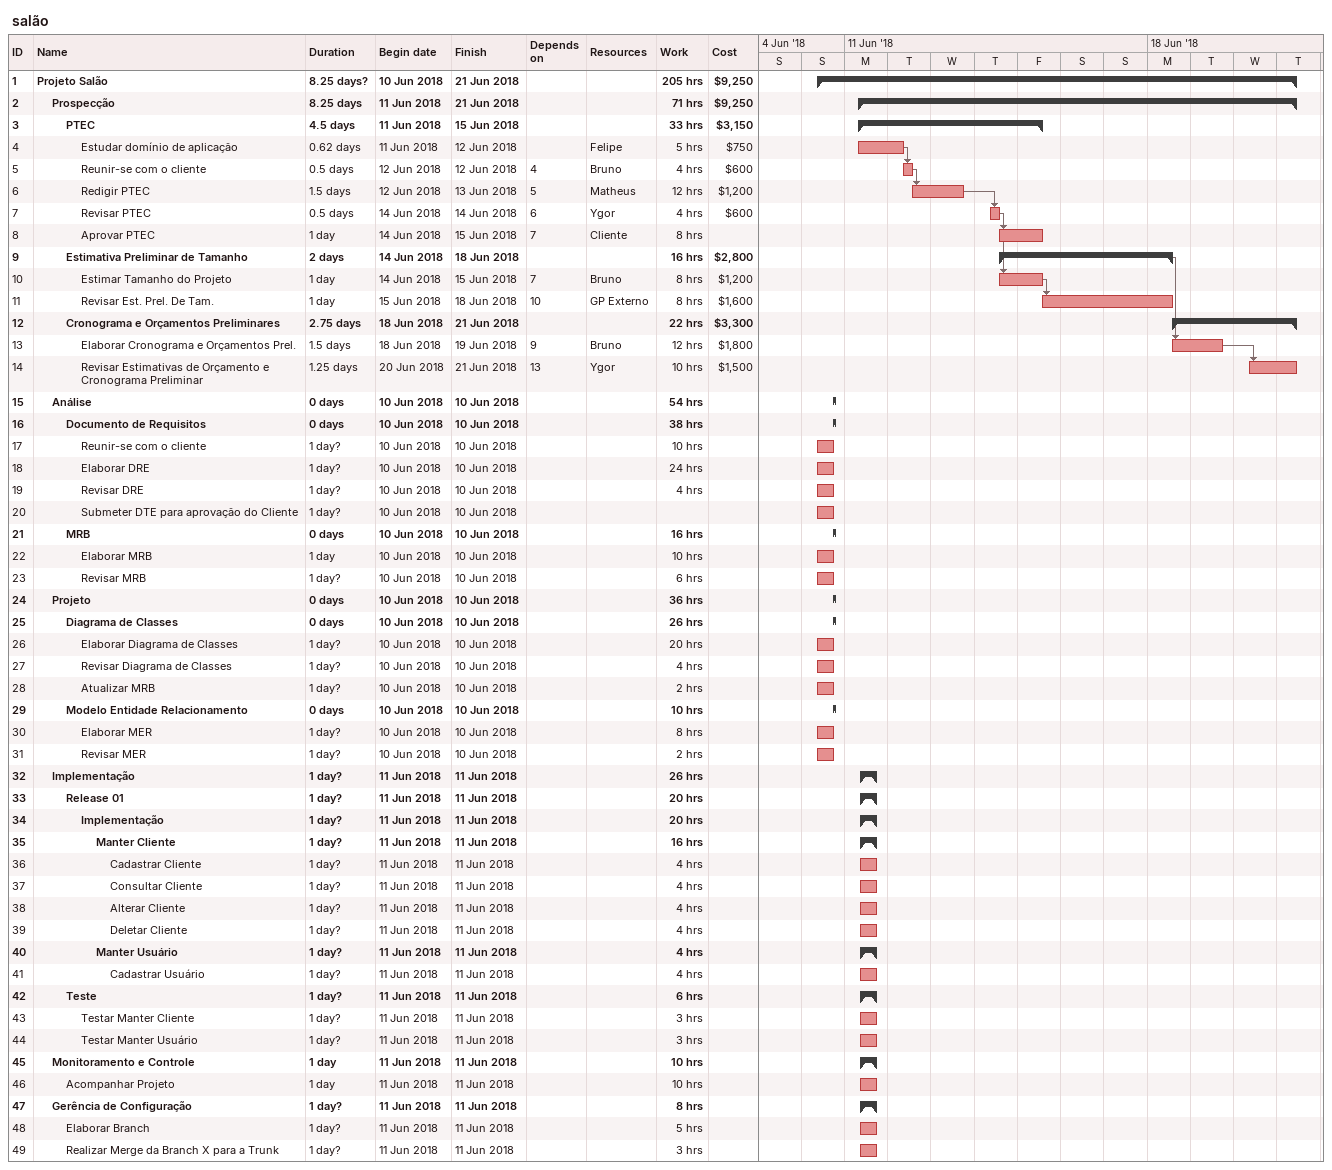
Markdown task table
salão

| ID | Level | Task | Duration | Start | Finish | Predecessors | Resources | Work (h) | Cost ($) |
|---|---|---|---|---|---|---|---|---|---|
| 1 | 1 | **Projeto Salão** | 8.25d? | 2018-06-10 | 2018-06-21 |  |  | 205 | 9250 |
| 2 | 2 | **Prospecção** | 8.25d | 2018-06-11 | 2018-06-21 |  |  | 71 | 9250 |
| 3 | 3 | **PTEC** | 4.5d | 2018-06-11 | 2018-06-15 |  |  | 33 | 3150 |
| 4 | 4 | Estudar domínio de aplicação | 0.62d | 2018-06-11 | 2018-06-12 |  | Felipe | 5 | 750 |
| 5 | 4 | Reunir-se com o cliente | 0.5d | 2018-06-12 | 2018-06-12 | 4 | Bruno | 4 | 600 |
| 6 | 4 | Redigir PTEC | 1.5d | 2018-06-12 | 2018-06-13 | 5 | Matheus | 12 | 1200 |
| 7 | 4 | Revisar PTEC | 0.5d | 2018-06-14 | 2018-06-14 | 6 | Ygor | 4 | 600 |
| 8 | 4 | Aprovar PTEC | 1d | 2018-06-14 | 2018-06-15 | 7 | Cliente | 8 |  |
| 9 | 3 | **Estimativa Preliminar de Tamanho** | 2d | 2018-06-14 | 2018-06-18 |  |  | 16 | 2800 |
| 10 | 4 | Estimar Tamanho do Projeto | 1d | 2018-06-14 | 2018-06-15 | 7 | Bruno | 8 | 1200 |
| 11 | 4 | Revisar Est. Prel. De Tam. | 1d | 2018-06-15 | 2018-06-18 | 10 | GP Externo | 8 | 1600 |
| 12 | 3 | **Cronograma e Orçamentos Preliminares** | 2.75d | 2018-06-18 | 2018-06-21 |  |  | 22 | 3300 |
| 13 | 4 | Elaborar Cronograma e Orçamentos Prel. | 1.5d | 2018-06-18 | 2018-06-19 | 9 | Bruno | 12 | 1800 |
| 14 | 4 | Revisar Estimativas de Orçamento e Cronograma Preliminar | 1.25d | 2018-06-20 | 2018-06-21 | 13 | Ygor | 10 | 1500 |
| 15 | 2 | **Análise** | 0d | 2018-06-10 | 2018-06-10 |  |  | 54 |  |
| 16 | 3 | **Documento de Requisitos** | 0d | 2018-06-10 | 2018-06-10 |  |  | 38 |  |
| 17 | 4 | Reunir-se com o cliente | 1d? | 2018-06-10 | 2018-06-10 |  |  | 10 |  |
| 18 | 4 | Elaborar DRE | 1d? | 2018-06-10 | 2018-06-10 |  |  | 24 |  |
| 19 | 4 | Revisar DRE | 1d? | 2018-06-10 | 2018-06-10 |  |  | 4 |  |
| 20 | 4 | Submeter DTE para aprovação do Cliente | 1d? | 2018-06-10 | 2018-06-10 |  |  |  |  |
| 21 | 3 | **MRB** | 0d | 2018-06-10 | 2018-06-10 |  |  | 16 |  |
| 22 | 4 | Elaborar MRB | 1d | 2018-06-10 | 2018-06-10 |  |  | 10 |  |
| 23 | 4 | Revisar MRB | 1d? | 2018-06-10 | 2018-06-10 |  |  | 6 |  |
| 24 | 2 | **Projeto** | 0d | 2018-06-10 | 2018-06-10 |  |  | 36 |  |
| 25 | 3 | **Diagrama de Classes** | 0d | 2018-06-10 | 2018-06-10 |  |  | 26 |  |
| 26 | 4 | Elaborar Diagrama de Classes | 1d? | 2018-06-10 | 2018-06-10 |  |  | 20 |  |
| 27 | 4 | Revisar Diagrama de Classes | 1d? | 2018-06-10 | 2018-06-10 |  |  | 4 |  |
| 28 | 4 | Atualizar MRB | 1d? | 2018-06-10 | 2018-06-10 |  |  | 2 |  |
| 29 | 3 | **Modelo Entidade Relacionamento** | 0d | 2018-06-10 | 2018-06-10 |  |  | 10 |  |
| 30 | 4 | Elaborar MER | 1d? | 2018-06-10 | 2018-06-10 |  |  | 8 |  |
| 31 | 4 | Revisar MER | 1d? | 2018-06-10 | 2018-06-10 |  |  | 2 |  |
| 32 | 2 | **Implementação** | 1d? | 2018-06-11 | 2018-06-11 |  |  | 26 |  |
| 33 | 3 | **Release 01** | 1d? | 2018-06-11 | 2018-06-11 |  |  | 20 |  |
| 34 | 4 | **Implementação** | 1d? | 2018-06-11 | 2018-06-11 |  |  | 20 |  |
| 35 | 5 | **Manter Cliente** | 1d? | 2018-06-11 | 2018-06-11 |  |  | 16 |  |
| 36 | 6 | Cadastrar Cliente | 1d? | 2018-06-11 | 2018-06-11 |  |  | 4 |  |
| 37 | 6 | Consultar Cliente | 1d? | 2018-06-11 | 2018-06-11 |  |  | 4 |  |
| 38 | 6 | Alterar Cliente | 1d? | 2018-06-11 | 2018-06-11 |  |  | 4 |  |
| 39 | 6 | Deletar Cliente | 1d? | 2018-06-11 | 2018-06-11 |  |  | 4 |  |
| 40 | 5 | **Manter Usuário** | 1d? | 2018-06-11 | 2018-06-11 |  |  | 4 |  |
| 41 | 6 | Cadastrar Usuário | 1d? | 2018-06-11 | 2018-06-11 |  |  | 4 |  |
| 42 | 3 | **Teste** | 1d? | 2018-06-11 | 2018-06-11 |  |  | 6 |  |
| 43 | 4 | Testar Manter Cliente | 1d? | 2018-06-11 | 2018-06-11 |  |  | 3 |  |
| 44 | 4 | Testar Manter Usuário | 1d? | 2018-06-11 | 2018-06-11 |  |  | 3 |  |
| 45 | 2 | **Monitoramento e Controle** | 1d | 2018-06-11 | 2018-06-11 |  |  | 10 |  |
| 46 | 3 | Acompanhar Projeto | 1d | 2018-06-11 | 2018-06-11 |  |  | 10 |  |
| 47 | 2 | **Gerência de Configuração** | 1d? | 2018-06-11 | 2018-06-11 |  |  | 8 |  |
| 48 | 3 | Elaborar Branch | 1d? | 2018-06-11 | 2018-06-11 |  |  | 5 |  |
| 49 | 3 | Realizar Merge da Branch X para a Trunk | 1d? | 2018-06-11 | 2018-06-11 |  |  | 3 |  |
